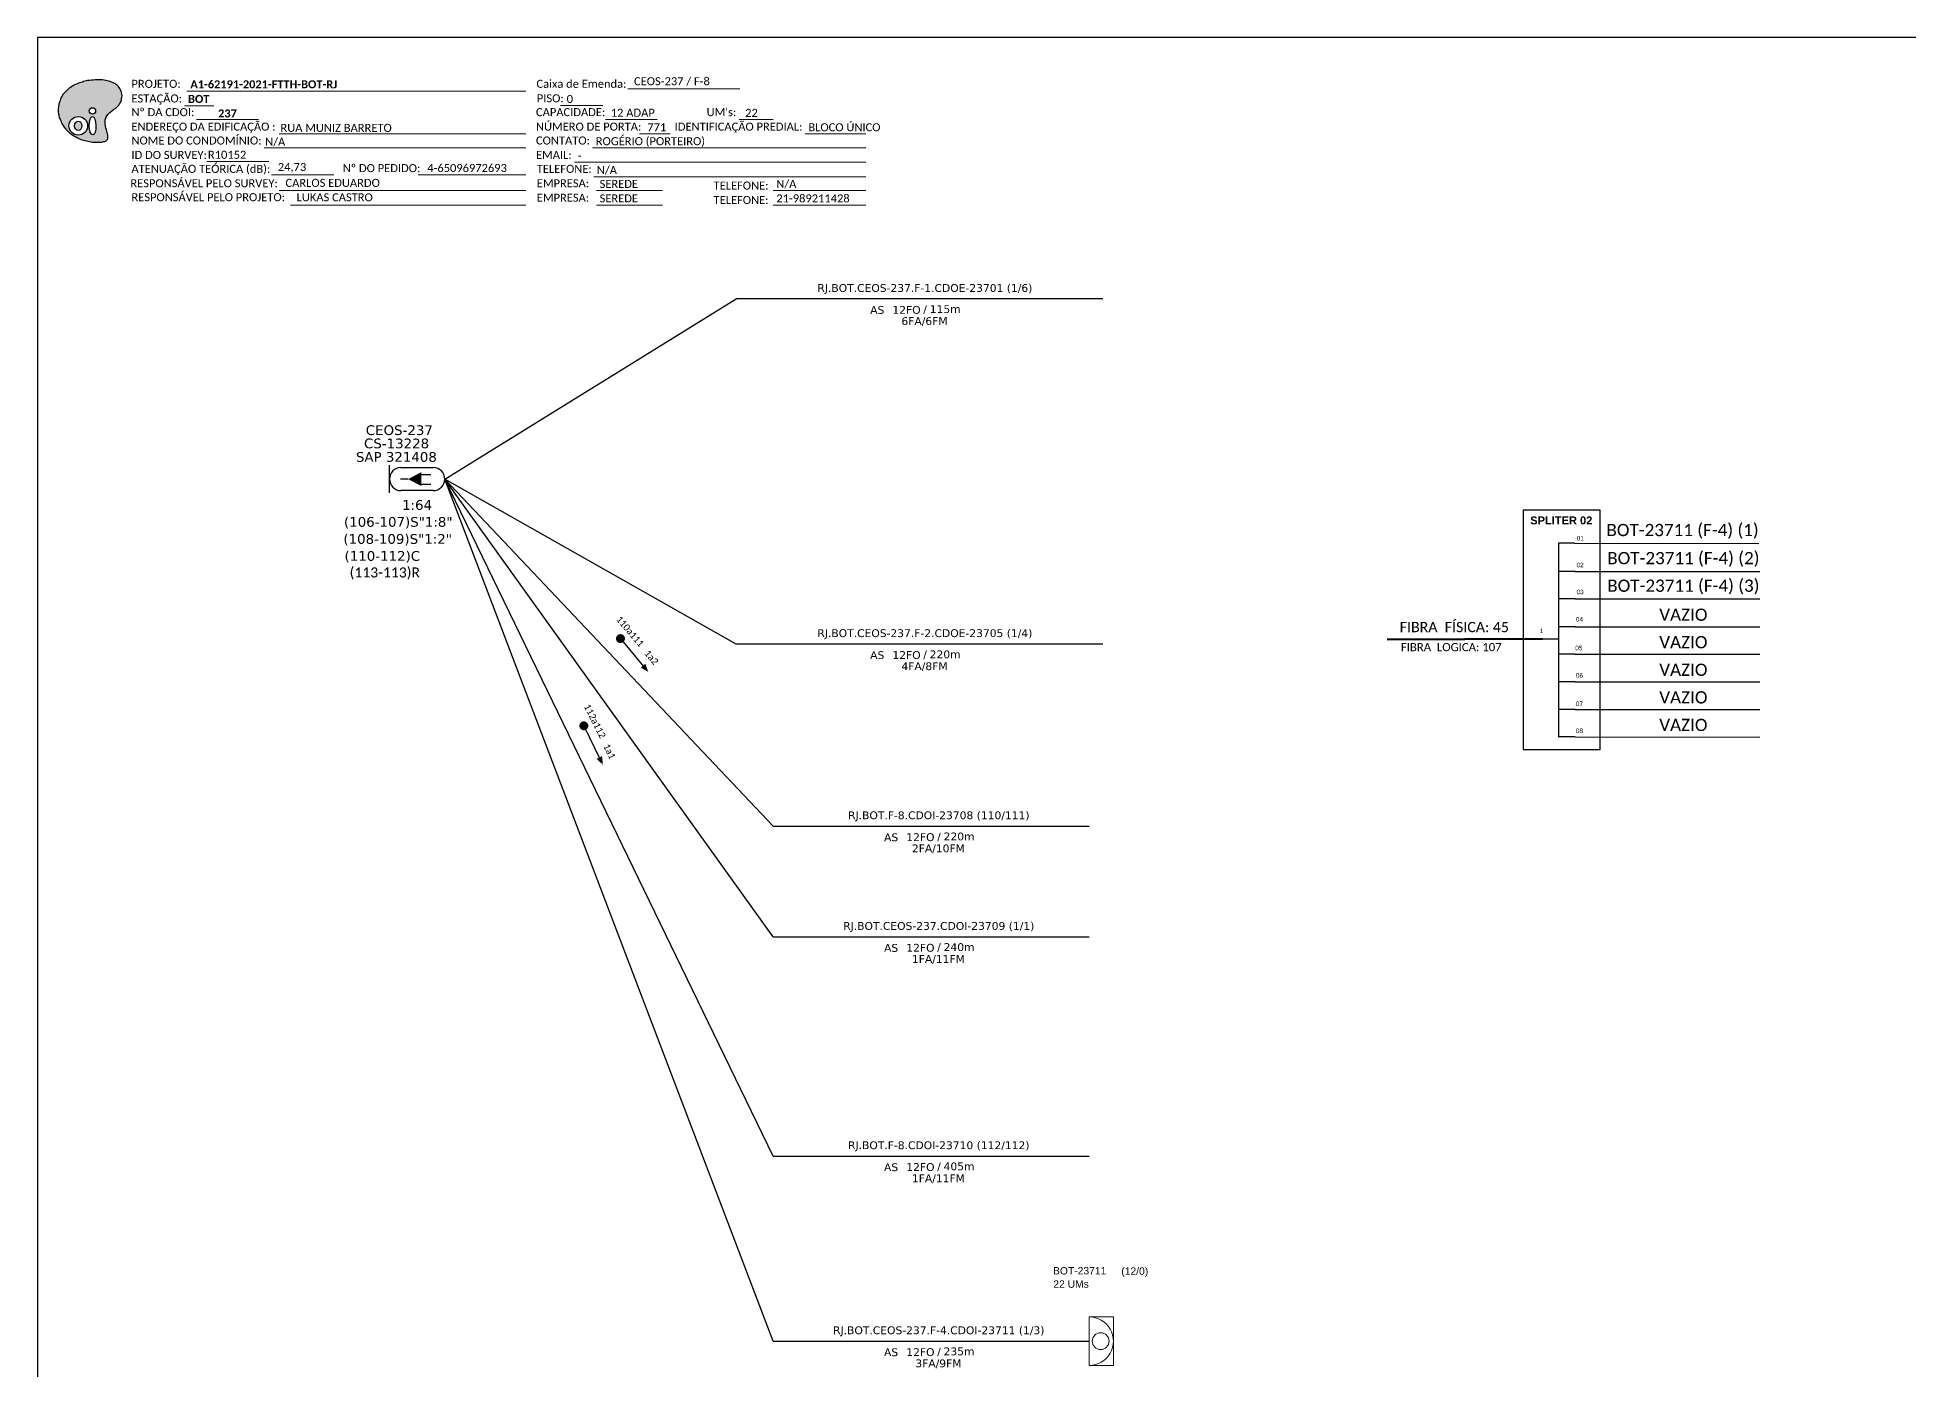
# Model space of a CAD drawing. Extents: x -89 to 749, y 705 to 1299.
# Drawn here: x -89.3 to 330, y 1000.5 to 1299 of the extents above; entities that cross this region are included whole.
import ezdxf
from ezdxf.enums import TextEntityAlignment as Align

# ---------------------------------------------------------------- set-up
doc = ezdxf.new("R2010")
doc.units = 0
doc.layers.add("20.0-LEGENDA DOS CDO'S", color=1, linetype='Continuous', lineweight=0)
doc.layers.add('40.1-ETIQUETAS', color=1, linetype='Continuous', lineweight=20)
for name, color, linetype in [('20.4-CEOS', 1, 'Continuous'), ('30.4-Selo', 7, 'Continuous'), ('CAP a instalar', 1, 'Continuous'), ('SETA', 7, 'Continuous')]:
    doc.layers.add(name, color=color, linetype=linetype)
doc.styles.add('ARIAL', font='arial.ttf')
doc.styles.add('siredit', font='verdana.ttf')
doc.styles.get("Standard").update_dxf_attribs({"font": 'arial.ttf'})
doc.styles.add('WMF-Calibri0', font='calibri.ttf')
doc.styles.add('WMF-Calibri1', font='calibrib.ttf')
doc.linetypes.add('FENCELINE1', pattern='A,0.25,-0.1,[133,ltypeshp.shx,S=0.1,R=0,X=-0.1,Y=0],-0.1,1', length=1.45)

# ---------------------------------------------------------------- blocks, each defined once
blk = doc.blocks.new('OI')
h = blk.add_hatch(color=40)
edge = h.paths.add_edge_path()
edge.add_spline(control_points=[(4.35, -0.67), (3.92, -0.99), (3.26, -1.5), (2.81, -2.59), (2.9, -3.5), (3.06, -4.27), (3.31, -4.85), (3.37, -5.39), (3.4, -5.88), (3.2, -6.4), (2.54, -6.61), (1.65, -6.63), (0.55, -6.67), (-0.56, -6.42), (-1.61, -6.14), (-2.77, -5.61), (-3.92, -4.77), (-4.89, -3.7), (-5.34, -2.65), (-5.6, -1.94), (-5.85, -0.96), (-5.71, 0.47), (-5.1, 2.02), (-4.14, 3.02), (-3.3, 3.61), (-2.37, 4.16), (-1.36, 4.44), (-0.56, 4.7), (0.79, 4.85), (2.24, 4.97), (3.79, 4.57), (4.67, 4.21), (5.44, 3.65), (5.76, 2.99), (6.03, 2.21), (6.01, 1.46), (5.72, 0.64), (5.31, 0.08), (4.88, -0.38), (4.51, -0.55), (4.35, -0.67)], knot_values=[0, 0, 0, 0, 1.60434, 2.417191, 3.427595, 4.282808, 4.776746, 5.304182, 5.888771, 6.258406, 6.858137, 7.79129, 8.986195, 10.124242, 11.187857, 12.242908, 13.953784, 15.414161, 16.515391, 17.349188, 17.675853, 19.552021, 21.515531, 22.568638, 23.63245, 24.621084, 25.782718, 26.745347, 27.142653, 29.870543, 31.004649, 31.921532, 32.709589, 33.801391, 34.042471, 35.192333, 35.971461, 36.628871, 37.254359, 37.836911, 37.836911, 37.836911, 37.836911], degree=3, periodic=0)
h.paths.add_polyline_path([(1.13, -0.87, -1), (-0.04, -0.87, -1)], flags=16)
edge = h.paths.add_edge_path(flags=16)
edge.add_ellipse((0.56, -3.59), major_axis=(-0.02, 1.71), ratio=0.361305, start_angle=0, end_angle=360)
h.paths.add_polyline_path([(-0.36, -3.62, -1), (-3.8, -3.62, -1)], flags=16)
edge = h.paths.add_edge_path(flags=0)
edge.add_ellipse((-2.08, -3.62), major_axis=(0, 0.885), ratio=0.758294, start_angle=0, end_angle=360)
at = {"color": 40}
for centre, radius in [((-2.08, -3.62), 1.72), ((0.54, -0.87), 0.587)]:
    blk.add_circle(centre, radius, dxfattribs=at)
blk.add_ellipse((-2.08, -3.62), major_axis=(0, 0.885), ratio=0.758294, start_param=-3.141592653589792, end_param=3.141592653589792, dxfattribs=at)
blk.add_ellipse((0.56, -3.59), major_axis=(-0.02, 1.71), ratio=0.361305, dxfattribs=at)
at = {"color": 40, "start_tangent": (-0.800898, -0.598801), "end_tangent": (-0.800898, -0.598801)}
blk.add_spline([(4.35, -0.67), (3.2, -1.78), (2.9, -2.54), (2.92, -3.55), (3.12, -4.38), (3.28, -4.85), (3.37, -5.37), (3.35, -5.95), (3.2, -6.29), (2.66, -6.55), (1.73, -6.63), (0.54, -6.62), (-0.58, -6.41), (-1.6, -6.11), (-2.56, -5.67), (-3.95, -4.67), (-4.89, -3.56), (-5.37, -2.56), (-5.64, -1.78), (-5.72, -1.46), (-5.63, 0.42), (-4.84, 2.22), (-4.13, 2.99), (-3.27, 3.62), (-2.4, 4.09), (-1.3, 4.47), (-0.37, 4.72), (0.02, 4.77), (2.75, 4.8), (3.85, 4.53), (4.69, 4.16), (5.31, 3.68), (5.85, 2.73), (5.93, 2.5), (5.94, 1.35), (5.67, 0.62), (5.29, 0.08), (4.84, -0.36), (4.35, -0.67)], degree=3, dxfattribs=at)
blk = doc.blocks.new('CARIMBO')
at = {"color": 7, "lineweight": 0}
for points in [[(134.48, -16.3), (159.61, -16.3)], [(35.15, -20.06), (41.7, -20.06)], [(35.66, -16.79), (111.64, -16.79)], [(119.43, -20.02), (128.92, -20.02)], [(37.81, -23.14), (51.75, -23.14)], [(129.48, -23.14), (141.1, -23.14)], [(159.42, -23.14), (167.09, -23.14)], [(56.38, -26.37), (111.64, -26.37)], [(137.07, -26.37), (144.01, -26.37)], [(174.24, -26.37), (187.8, -26.37)], [(40.13, -32.55), (54.07, -32.55)], [(52.97, -29.48), (111.64, -29.48)], [(122.56, -32.72), (187.83, -32.72)], [(126.6, -29.48), (187.83, -29.48)], [(54.67, -35.52), (68.61, -35.52)], [(126.84, -35.96), (187.83, -35.96)], [(56.38, -39.07), (111.64, -39.07)], [(127.45, -39.07), (142.25, -39.07)], [(167.06, -39.07), (187.83, -39.07)], [(58.87, -42.31), (111.64, -42.31)], [(127.45, -42.31), (142.25, -42.31)], [(167.06, -42.31), (187.83, -42.31)]]:
    blk.add_lwpolyline(points, dxfattribs=at)
at = {"color": 7, "xscale": 1.213923925163967, "yscale": 1.213923925163967, "zscale": 1.213923925163967, "rotation": 0.1532896023949059}
blk.add_blockref('OI', (13.86, -20.16), dxfattribs=at)
at = {"color": 7, "lineweight": 0, "style": 'WMF-Calibri0'}
for s, height, p in [('PROJETO:', 1.793, (23.26, -16.04)), ('Caixa de Emenda:', 1.7927, (114.02, -16.04)), ('ESTAÇÃO:', 1.793, (23.26, -19.32)), ('Nº DA CDOI:', 1.7927, (23.26, -22.39)), ('CAPACIDADE:', 1.7927, (113.91, -22.39)), ('PISO:', 1.793, (114.09, -19.28)), ("UM's:", 1.793, (152.15, -22.39)), ('ENDEREÇO DA EDIFICAÇÃO :', 1.7927, (23.26, -25.63)), ('NÚMERO DE PORTA:', 1.7927, (113.91, -25.63)), ('IDENTIFICAÇÃO PREDIAL:', 1.7927, (144.99, -25.63)), ('NOME DO CONDOMÍNIO:', 1.7927, (23.26, -28.74)), ('CONTATO:', 1.793, (113.91, -28.74)), ('ATENUAÇÃO TEÓRICA (dB):', 1.7927, (23.26, -35.09)), ('ID DO SURVEY:', 1.7927, (23.26, -31.97)), ('EMAIL:', 1.793, (113.91, -31.97)), ('TELEFONE:', 1.793, (114.09, -35.09)), ('RESPONSÁVEL PELO SURVEY:', 1.7927, (23.02, -38.32)), ('EMPRESA:', 1.793, (114.09, -38.32)), ('TELEFONE:', 1.793, (153.7, -38.83)), ('RESPONSÁVEL PELO PROJETO:', 1.7927, (23.26, -41.44)), ('EMPRESA:', 1.793, (114.09, -41.56)), ('TELEFONE:', 1.793, (153.7, -42.06))]:
    blk.add_text(s, height=height, dxfattribs=at).set_placement(p)
at = {"color": 7, "lineweight": 0, "flags": 8}
for tag, p, style in [('PROJ', (36.46, -16.13), 'WMF-Calibri1'), ('CEOS-XX', (135.87, -15.46), 'WMF-Calibri0'), ('EST', (35.94, -19.41), 'WMF-Calibri1'), ('PISO_PTR', (120.78, -19.42), 'WMF-Calibri0'), ('CAPAC.', (130.66, -22.52), 'WMF-Calibri0'), ("UC'S", (160.78, -22.54), 'WMF-Calibri0'), ('LOGRADOURO', (56.65, -25.91), 'WMF-Calibri0'), ('N°', (138.85, -25.77), 'WMF-Calibri0'), ('N°PREDIO', (174.94, -25.77), 'WMF-Calibri0'), ('NOME_DO_COND.', (53.23, -29.02), 'WMF-Calibri0'), ('NOME_DO_CONTATO', (127.3, -28.89), 'WMF-Calibri0'), ('_ID_', (40.39, -31.94), 'WMF-Calibri0'), ('O_POTEN', (56.06, -34.68), 'WMF-Calibri0'), ('EMAIL', (123.26, -32.12), 'WMF-Calibri0'), ('RES_SURVEY', (57.78, -38.23), 'WMF-Calibri0'), ('TELEFONE', (127.55, -35.36), 'WMF-Calibri0'), ('EMP_RESP_SURVEY', (128.16, -38.47), 'WMF-Calibri0'), ('CONT_RESP_SURVEY', (167.76, -38.47), 'WMF-Calibri0'), ('RES_PROJ', (60.27, -41.47), 'WMF-Calibri0'), ('EMP_RESP_PROJ', (128.16, -41.71), 'WMF-Calibri0'), ('CONT_RESP_PROJ', (167.76, -41.71), 'WMF-Calibri0')]:
    blk.add_attdef(tag, p, '', height=1.79, dxfattribs=dict(at, style=style))
at = {"color": 7, "lineweight": 0, "style": 'WMF-Calibri1', "flags": 8}
blk.add_attdef("N° CDO'S", text='', height=1.79, dxfattribs=at).set_placement((44.78, -22.68), align=Align.CENTER)
blk = doc.blocks.new('ETIQUETA_RS5F')
at = {"layer": '40.1-ETIQUETAS', "color": 0, "style": 'siredit'}
blk.add_text('/', height=1.5, dxfattribs=at).set_placement((1.58, -1.95), align=Align.MIDDLE_RIGHT)
for tag, p in [('ETIQUETA_R_PRIMARIA', (1.21, 4.1)), ('ETIQUETA_R_SECUNDARIA', (1.21, 2.1)), ('F_ATIVAS/F_MORTAS', (1.14, -4.24))]:
    blk.add_attdef(tag, text='', height=1.5, dxfattribs=at).set_placement(p, align=Align.MIDDLE_CENTER)
for tag, p in [('TIPO_CABO', (-6.58, -2.12)), ('CAP_CABO', (0.4, -2.09))]:
    blk.add_attdef(tag, text='', height=1.5, dxfattribs=at).set_placement(p, align=Align.MIDDLE_RIGHT)
blk.add_attdef('METROS', text='', height=1.5, dxfattribs=at).set_placement((2.14, -1.95), align=Align.MIDDLE_LEFT)
for tag, p in [('FUSÃO_1', (0.85, -8.39)), ('FUSÃO_2', (0.85, -10.6)), ('FUSÃO_3', (0.85, -12.93)), ('FUSÃO_4', (0.85, -15.14)), ('FUSÃO_5', (0.85, -17.16))]:
    blk.add_attdef(tag, text='', height=1.5, dxfattribs=at).set_placement(p, align=Align.CENTER)
blk = doc.blocks.new('CDOE-TEXTO PADRÃO')
at = {"layer": "20.0-LEGENDA DOS CDO'S", "color": 0, "style": 'ARIAL'}
for tag, p in [('CDO_N', (0.49, 7.39)), ('CORDOALHA', (0.5, 4.33)), ('SAP', (0.51, 1.67)), ('SPLITER_1', (0.59, -0.91)), ('SPLITER_2', (0.6, -3.55)), ('(XX-XX_F)S', (0.54, -8.29)), ('(XX-XX_L)S', (0.55, -10.83)), ('UMS', (0.55, -13.15))]:
    blk.add_attdef(tag, p, '', height=1.7, rotation=0.118, dxfattribs=at)
blk.add_attdef('FIBRAS_UTILIZADAS', text='', height=1.7, rotation=0.118, dxfattribs=at).set_placement((19.77, 7.43), align=Align.CENTER)

msp = doc.modelspace()

# ---------------------------------------------------------------- linework, layer by layer
at = {"color": 7, "linetype": 'Continuous'}
for p, q in [((251.55, 1185.67), (251.55, 1142.25)), ((255.07, 1185.67), (251.55, 1185.67)), ((255.24, 1179.39), (251.73, 1179.39)), ((255.24, 1173.2), (251.73, 1173.2)), ((255.24, 1166.98), (251.73, 1166.98)), ((247.9, 1164.25), (251.53, 1164.25)), ((255.24, 1160.81), (251.73, 1160.81)), ((255.24, 1154.65), (251.73, 1154.65)), ((255.24, 1148.46), (251.73, 1148.46)), ((255.24, 1142.28), (251.73, 1142.28))]:
    msp.add_line(p, q, dxfattribs=at)
at = {"color": 10, "linetype": 'Continuous'}
for p, q in [((255.07, 1185.67), (296.44, 1185.66)), ((255.24, 1179.39), (296.62, 1179.38)), ((255.24, 1173.21), (296.62, 1173.2)), ((255.24, 1166.99), (296.62, 1166.98)), ((255.24, 1160.83), (296.62, 1160.81)), ((255.24, 1154.66), (296.62, 1154.65)), ((255.24, 1148.47), (296.62, 1148.46)), ((255.24, 1142.28), (296.61, 1142.27))]:
    msp.add_line(p, q, dxfattribs=at)
at = {"color": 1, "linetype": 'Continuous', "lineweight": 60}
msp.add_line((247.9, 1164.25), (213.11, 1164.14), dxfattribs=at)
msp.add_lwpolyline([(-89.32, 705.02), (749.25, 705.02), (749.25, 1299.02), (-89.32, 1299.02), (-89.32, 705.02)])
at = {"color": 7, "lineweight": 0}
msp.add_lwpolyline([(-4.01, 1268.26), (20.14, 1268.26)], dxfattribs=at)
at = {"color": 7}
msp.add_lwpolyline([(243.58, 1139.46), (260.86, 1139.46), (260.86, 1193.12), (243.58, 1193.12)], close=True, dxfattribs=at)
at = {"const_width": 1}
for points in [[(41.01, 1164.71, 1), (41.65, 1163.94, 1)], [(32.9, 1145.23, 1), (33.34, 1144.33, 1)]]:
    msp.add_lwpolyline(points, format="xyb", close=True, dxfattribs=at)
at = {"layer": '20.4-CEOS', "color": 5}
for p, q in [((-7.86, 1202.64), (-0.63, 1202.64)), ((-0.63, 1197.49), (-7.86, 1197.49))]:
    msp.add_line(p, q, dxfattribs=at)
for points in [[(-10.44, 1196.96), (-10.44, 1203.17)], [(-6.24, 1200.06), (-7.98, 1200.06)], [(-3.39, 1201.09), (-1.2, 1201.09)], [(-3.39, 1198.94), (-1.2, 1198.94)]]:
    msp.add_lwpolyline(points, dxfattribs=at)
msp.add_lwpolyline([(-6.24, 1200.06, 0, 3.18, 0), (-3.26, 1200.06, 3.18, 3.18, 0)], format="xyseb", dxfattribs=at)
for centre, start, end in [((-7.86, 1200.06), 90, 270), ((-0.63, 1200.06), 270, 90)]:
    msp.add_arc(centre, 2.58, start, end, dxfattribs=at)
at = {"layer": '40.1-ETIQUETAS', "color": 1}
msp.add_lwpolyline([(146.35, 1012.34), (151.8, 1012.34), (151.8, 1001.44), (146.35, 1001.44)], close=True, dxfattribs=at)
for centre, major_axis, start_param, end_param in [((146.35, 1006.9), (-3.85, 3.85), 2.356194, 5.497787), ((148.93, 1006.9), (1.33, 1.33), 3.926991, 10.210176)]:
    msp.add_ellipse(centre, major_axis=major_axis, ratio=1, start_param=start_param, end_param=end_param, dxfattribs=at)
at = {"layer": 'CAP a instalar', "color": 7, "linetype": 'FENCELINE1', "ltscale": 7}
for points in [[(1.94, 1200.06), (67.26, 1240.44)], [(149.45, 1240.44), (67.26, 1240.44)], [(67.26, 1163.1), (1.94, 1200.06)], [(75.52, 1122.27), (1.94, 1200.06)], [(75.52, 1097.49), (1.94, 1200.06)], [(75.51, 1048.35), (1.94, 1200.06)], [(149.45, 1163.1), (67.26, 1163.1)], [(75.52, 1122.27), (146.36, 1122.27)], [(75.52, 1097.49), (146.35, 1097.49)], [(75.51, 1048.35), (146.35, 1048.35)]]:
    msp.add_lwpolyline(points, dxfattribs=at)
at = {"layer": 'CAP a instalar', "color": 1, "linetype": 'FENCELINE1', "ltscale": 7}
for points in [[(75.51, 1006.89), (1.94, 1200.06)], [(75.51, 1006.89), (146.35, 1006.89)]]:
    msp.add_lwpolyline(points, dxfattribs=at)
at = {"layer": 'SETA'}
for points in [[(41.57, 1164.05), (46.59, 1158)], [(33.28, 1144.45), (36.73, 1137.38)]]:
    msp.add_lwpolyline(points, dxfattribs=at)
for points in [[(46.91, 1158.69), (47.57, 1156.85), (45.88, 1157.83)], [(37.2, 1137.97), (37.4, 1136.03), (36, 1137.39)]]:
    msp.add_solid(points, dxfattribs=at)

# ---------------------------------------------------------------- block references
ref = msp.add_blockref('CARIMBO', (-91.51, 1303.77))
ref.add_attrib('PROJ', 'A1-62191-2021-FTTH-BOT-RJ', (-55.05, 1287.63), dxfattribs={"color": 7, "lineweight": 0, "height": 1.7927, "style": 'WMF-Calibri1'})
ref.add_attrib('EST', 'BOT', (-55.57, 1284.35), dxfattribs={"color": 7, "lineweight": 0, "height": 1.793, "style": 'WMF-Calibri1'})
ref.add_attrib("N° CDO'S", '237', dxfattribs={"color": 7, "lineweight": 0, "height": 1.793, "style": 'WMF-Calibri1'}).set_placement((-46.73, 1281.09), align=Align.CENTER)
ref.add_attrib('LOGRADOURO', 'RUA MUNIZ BARRETO', (-34.86, 1277.86), dxfattribs={"color": 7, "lineweight": 0, "height": 1.7927, "style": 'WMF-Calibri0'})
ref.add_attrib('NOME_DO_COND.', 'N/A', (-38.28, 1274.74), dxfattribs={"color": 7, "lineweight": 0, "height": 1.793, "style": 'WMF-Calibri0'})
ref.add_attrib('_ID_', 'R10152', (-51.11, 1271.83), dxfattribs={"color": 7, "lineweight": 0, "height": 1.793, "style": 'WMF-Calibri0'})
ref.add_attrib('O_POTEN', '24,73', (-35.45, 1269.09), dxfattribs={"color": 7, "lineweight": 0, "height": 1.793, "style": 'WMF-Calibri0'})
ref.add_attrib('RES_SURVEY', 'CARLOS EDUARDO', (-33.73, 1265.54), dxfattribs={"color": 7, "lineweight": 0, "height": 1.7927, "style": 'WMF-Calibri0'})
ref.add_attrib('RES_PROJ', 'LUKAS CASTRO', (-31.24, 1262.3), dxfattribs={"color": 7, "lineweight": 0, "height": 1.7927, "style": 'WMF-Calibri0'})
ref.add_attrib('CEOS-XX', 'CEOS-237 / F-8', (44.36, 1288.31), dxfattribs={"color": 7, "lineweight": 0, "height": 1.7927, "style": 'WMF-Calibri0'})
ref.add_attrib('CAPAC.', '12 ADAP', (39.15, 1281.25), dxfattribs={"color": 7, "lineweight": 0, "height": 1.793, "style": 'WMF-Calibri0'})
ref.add_attrib("UC'S", '22', (69.27, 1281.23), dxfattribs={"color": 7, "lineweight": 0, "height": 1.793, "style": 'WMF-Calibri0'})
ref.add_attrib('PISO_PTR', '0', (29.28, 1284.34), dxfattribs={"color": 7, "lineweight": 0, "height": 1.79, "style": 'WMF-Calibri0'})
ref.add_attrib('N°', '771', (47.34, 1278), dxfattribs={"color": 7, "lineweight": 0, "height": 1.793, "style": 'WMF-Calibri0'})
ref.add_attrib('N°PREDIO', 'BLOCO ÚNICO', (83.43, 1278), dxfattribs={"color": 7, "lineweight": 0, "height": 1.7927, "style": 'WMF-Calibri0'})
ref.add_attrib('NOME_DO_CONTATO', 'ROGÉRIO (PORTEIRO)', (35.79, 1274.88), dxfattribs={"color": 7, "lineweight": 0, "height": 1.7927, "style": 'WMF-Calibri0'})
ref.add_attrib('EMAIL', '-', (31.75, 1271.65), dxfattribs={"color": 7, "lineweight": 0, "height": 1.79, "style": 'WMF-Calibri0'})
ref.add_attrib('TELEFONE', 'N/A', (36.04, 1268.41), dxfattribs={"color": 7, "lineweight": 0, "height": 1.793, "style": 'WMF-Calibri0'})
ref.add_attrib('EMP_RESP_SURVEY', 'SEREDE', (36.65, 1265.3), dxfattribs={"color": 7, "lineweight": 0, "height": 1.793, "style": 'WMF-Calibri0'})
ref.add_attrib('EMP_RESP_PROJ', 'SEREDE', (36.65, 1262.06), dxfattribs={"color": 7, "lineweight": 0, "height": 1.793, "style": 'WMF-Calibri0'})
ref.add_attrib('CONT_RESP_SURVEY', 'N/A', (76.25, 1265.3), dxfattribs={"color": 7, "lineweight": 0, "height": 1.793, "style": 'WMF-Calibri0'})
ref.add_attrib('CONT_RESP_PROJ', '21-989211428', (76.25, 1262.06), dxfattribs={"color": 7, "lineweight": 0, "height": 1.7927, "style": 'WMF-Calibri0'})
at = {"layer": '40.1-ETIQUETAS', "color": 7}
ref = msp.add_blockref('ETIQUETA_RS5F', (108.16, 1240.42), dxfattribs=dict(at, xscale=1.16639998499977, yscale=1.16639998499977, zscale=1.16639998499977))
ref.add_attrib('ETIQUETA_R_SECUNDARIA', 'RJ.BOT.CEOS-237.F-1.CDOE-23701 (1/6)', dxfattribs={"color": 0, "height": 1.7496, "style": 'siredit'}).set_placement((109.54, 1242.88), align=Align.MIDDLE_CENTER)
ref.add_attrib('TIPO_CABO', 'AS', dxfattribs={"color": 0, "height": 1.75, "style": 'siredit'}).set_placement((100.45, 1237.96), align=Align.MIDDLE_RIGHT)
ref.add_attrib('CAP_CABO', '12FO', dxfattribs={"color": 0, "height": 1.75, "style": 'siredit'}).set_placement((108.59, 1237.98), align=Align.MIDDLE_RIGHT)
ref.add_attrib('METROS', '115m', dxfattribs={"color": 0, "height": 1.75, "style": 'siredit'}).set_placement((110.63, 1238.15), align=Align.MIDDLE_LEFT)
ref.add_attrib('F_ATIVAS/F_MORTAS', '6FA/6FM', dxfattribs={"color": 0, "height": 1.75, "style": 'siredit'}).set_placement((109.46, 1235.47), align=Align.MIDDLE_CENTER)
ref = msp.add_blockref('ETIQUETA_RS5F', (108.16, 1163.08), dxfattribs=dict(at, xscale=1.16639998499977, yscale=1.16639998499977, zscale=1.16639998499977))
ref.add_attrib('ETIQUETA_R_SECUNDARIA', 'RJ.BOT.CEOS-237.F-2.CDOE-23705 (1/4)', dxfattribs={"color": 0, "height": 1.7496, "style": 'siredit'}).set_placement((109.54, 1165.54), align=Align.MIDDLE_CENTER)
ref.add_attrib('TIPO_CABO', 'AS', dxfattribs={"color": 0, "height": 1.75, "style": 'siredit'}).set_placement((100.44, 1160.62), align=Align.MIDDLE_RIGHT)
ref.add_attrib('CAP_CABO', '12FO', dxfattribs={"color": 0, "height": 1.75, "style": 'siredit'}).set_placement((108.59, 1160.64), align=Align.MIDDLE_RIGHT)
ref.add_attrib('METROS', '220m', dxfattribs={"color": 0, "height": 1.75, "style": 'siredit'}).set_placement((110.62, 1160.8), align=Align.MIDDLE_LEFT)
ref.add_attrib('F_ATIVAS/F_MORTAS', '4FA/8FM', dxfattribs={"color": 0, "height": 1.75, "style": 'siredit'}).set_placement((109.46, 1158.13), align=Align.MIDDLE_CENTER)
at = {"layer": '40.1-ETIQUETAS', "color": 1}
ref = msp.add_blockref('CDOE-TEXTO PADRÃO', (145.36, 1010.78), dxfattribs=dict(at, xscale=0.9720000028610228, yscale=0.9720000028610228, zscale=0.9720000028610228))
ref.add_attrib('CDO_N', 'BOT-23711', (138.27, 1021.84), dxfattribs={"layer": "20.0-LEGENDA DOS CDO'S", "color": 0, "height": 1.652, "rotation": 0.118, "style": 'ARIAL'})
ref.add_attrib('CORDOALHA', '22 UMs', (138.33, 1018.86), dxfattribs={"layer": "20.0-LEGENDA DOS CDO'S", "color": 0, "height": 1.652, "rotation": 0.118, "style": 'ARIAL'})
ref.add_attrib('FIBRAS_UTILIZADAS', '       (12/0)', dxfattribs={"layer": "20.0-LEGENDA DOS CDO'S", "color": 0, "height": 1.6523, "rotation": 0.118, "style": 'ARIAL'}).set_placement((154.33, 1021.77), align=Align.CENTER)
at = {"layer": 'CAP a instalar', "color": 7, "linetype": 'FENCELINE1', "ltscale": 7}
ref = msp.add_blockref('ETIQUETA_RS5F', (111.28, 1122.27), dxfattribs=dict(at, xscale=1.16639998499977, yscale=1.16639998499977, zscale=1.16639998499977))
ref.add_attrib('ETIQUETA_R_SECUNDARIA', 'RJ.BOT.F-8.CDOI-23708 (110/111)', dxfattribs={"layer": '40.1-ETIQUETAS', "color": 0, "height": 1.7496, "style": 'siredit'}).set_placement((112.66, 1124.73), align=Align.MIDDLE_CENTER)
ref.add_attrib('TIPO_CABO', 'AS', dxfattribs={"layer": '40.1-ETIQUETAS', "color": 0, "height": 1.75, "style": 'siredit'}).set_placement((103.56, 1119.8), align=Align.MIDDLE_RIGHT)
ref.add_attrib('CAP_CABO', '12FO', dxfattribs={"layer": '40.1-ETIQUETAS', "color": 0, "height": 1.75, "style": 'siredit'}).set_placement((111.7, 1119.83), align=Align.MIDDLE_RIGHT)
ref.add_attrib('METROS', '220m', dxfattribs={"layer": '40.1-ETIQUETAS', "color": 0, "height": 1.75, "style": 'siredit'}).set_placement((113.74, 1119.99), align=Align.MIDDLE_LEFT)
ref.add_attrib('F_ATIVAS/F_MORTAS', '2FA/10FM', dxfattribs={"layer": '40.1-ETIQUETAS', "color": 0, "height": 1.75, "style": 'siredit'}).set_placement((112.57, 1117.32), align=Align.MIDDLE_CENTER)
ref = msp.add_blockref('ETIQUETA_RS5F', (111.27, 1097.48), dxfattribs=dict(at, xscale=1.16639998499977, yscale=1.16639998499977, zscale=1.16639998499977))
ref.add_attrib('ETIQUETA_R_SECUNDARIA', 'RJ.BOT.CEOS-237.CDOI-23709 (1/1)', dxfattribs={"layer": '40.1-ETIQUETAS', "color": 0, "height": 1.7496, "style": 'siredit'}).set_placement((112.65, 1099.94), align=Align.MIDDLE_CENTER)
ref.add_attrib('TIPO_CABO', 'AS', dxfattribs={"layer": '40.1-ETIQUETAS', "color": 0, "height": 1.75, "style": 'siredit'}).set_placement((103.56, 1095.02), align=Align.MIDDLE_RIGHT)
ref.add_attrib('CAP_CABO', '12FO', dxfattribs={"layer": '40.1-ETIQUETAS', "color": 0, "height": 1.75, "style": 'siredit'}).set_placement((111.7, 1095.04), align=Align.MIDDLE_RIGHT)
ref.add_attrib('METROS', '240m', dxfattribs={"layer": '40.1-ETIQUETAS', "color": 0, "height": 1.75, "style": 'siredit'}).set_placement((113.74, 1095.2), align=Align.MIDDLE_LEFT)
ref.add_attrib('F_ATIVAS/F_MORTAS', '1FA/11FM', dxfattribs={"layer": '40.1-ETIQUETAS', "color": 0, "height": 1.75, "style": 'siredit'}).set_placement((112.57, 1092.53), align=Align.MIDDLE_CENTER)
ref = msp.add_blockref('ETIQUETA_RS5F', (111.27, 1048.35), dxfattribs=dict(at, xscale=1.16639998499977, yscale=1.16639998499977, zscale=1.16639998499977))
ref.add_attrib('ETIQUETA_R_SECUNDARIA', 'RJ.BOT.F-8.CDOI-23710 (112/112)', dxfattribs={"layer": '40.1-ETIQUETAS', "color": 0, "height": 1.7496, "style": 'siredit'}).set_placement((112.65, 1050.8), align=Align.MIDDLE_CENTER)
ref.add_attrib('TIPO_CABO', 'AS', dxfattribs={"layer": '40.1-ETIQUETAS', "color": 0, "height": 1.75, "style": 'siredit'}).set_placement((103.55, 1045.88), align=Align.MIDDLE_RIGHT)
ref.add_attrib('CAP_CABO', '12FO', dxfattribs={"layer": '40.1-ETIQUETAS', "color": 0, "height": 1.75, "style": 'siredit'}).set_placement((111.7, 1045.91), align=Align.MIDDLE_RIGHT)
ref.add_attrib('METROS', '405m', dxfattribs={"layer": '40.1-ETIQUETAS', "color": 0, "height": 1.75, "style": 'siredit'}).set_placement((113.73, 1046.07), align=Align.MIDDLE_LEFT)
ref.add_attrib('F_ATIVAS/F_MORTAS', '1FA/11FM', dxfattribs={"layer": '40.1-ETIQUETAS', "color": 0, "height": 1.75, "style": 'siredit'}).set_placement((112.57, 1043.4), align=Align.MIDDLE_CENTER)
at = {"layer": 'CAP a instalar', "color": 1, "linetype": 'FENCELINE1', "ltscale": 7}
ref = msp.add_blockref('ETIQUETA_RS5F', (111.27, 1006.88), dxfattribs=dict(at, xscale=1.16639998499977, yscale=1.16639998499977, zscale=1.16639998499977))
ref.add_attrib('ETIQUETA_R_SECUNDARIA', 'RJ.BOT.CEOS-237.F-4.CDOI-23711 (1/3)', dxfattribs={"layer": '40.1-ETIQUETAS', "color": 0, "height": 1.7496, "style": 'siredit'}).set_placement((112.65, 1009.34), align=Align.MIDDLE_CENTER)
ref.add_attrib('TIPO_CABO', 'AS', dxfattribs={"layer": '40.1-ETIQUETAS', "color": 0, "height": 1.75, "style": 'siredit'}).set_placement((103.55, 1004.42), align=Align.MIDDLE_RIGHT)
ref.add_attrib('CAP_CABO', '12FO', dxfattribs={"layer": '40.1-ETIQUETAS', "color": 0, "height": 1.75, "style": 'siredit'}).set_placement((111.7, 1004.44), align=Align.MIDDLE_RIGHT)
ref.add_attrib('METROS', '235m', dxfattribs={"layer": '30.4-Selo', "color": 0, "height": 1.75, "style": 'siredit'}).set_placement((113.73, 1004.61), align=Align.MIDDLE_LEFT)
ref.add_attrib('F_ATIVAS/F_MORTAS', '3FA/9FM', dxfattribs={"layer": '40.1-ETIQUETAS', "color": 0, "height": 1.75, "style": 'siredit'}).set_placement((112.57, 1001.93), align=Align.MIDDLE_CENTER)

# ---------------------------------------------------------------- texts
at = {"color": 7, "lineweight": 0, "style": 'WMF-Calibri0'}
msp.add_text('Nº DO PEDIDO:', height=1.7927, dxfattribs=at).set_placement((-20.88, 1268.84))
at = {"attachment_point": 5}
for s, insert, char_height, width in [('\\C10;\\fArial|b1|i0|c0|p34;SPLITER 02', (252.14, 1190.79), 1.7753, 17.28), ('\\C7;\\fArial|b0|i0|;\\H1.0273588255048;01 ', (256.41, 1186.81), 1.7753, 3.5602), ('\\C7;\\fCalibri|b0|i0|c0|p34;BOT-23711 (F-4) (1)', (279.32, 1188.35), 2.7432, 80.6352), ('\\C7;\\fCalibri|b0|i0|c0|p34;BOT-23711 (F-4) (2)', (279.5, 1182.06), 2.7432, 80.6352), ('\\C7;\\fCalibri|b0|i0|c0|p34;(113-113)R', (-11.48, 1178.9), 2.25, 38.0382), ('\\C7;\\fArial|b0|i0|;\\H1.0273588255048;02 ', (256.36, 1180.81), 1.7753, 3.7582), ('\\C7;\\fArial|b0|i0|;\\H1.0273588255048;03 ', (256.36, 1174.77), 1.7753, 3.456), ('\\C7;\\fCalibri|b0|i0|c0|p34;BOT-23711 (F-4) (3)', (279.5, 1175.88), 2.7432, 80.6352), ('\\C7;\\fCalibri|b0|i0|c0|p34;VAZIO', (279.5, 1169.66), 2.7432, 80.6352), ('\\C7;\\fCalibri|b0|i0|c0|p34;FIBRA  FÍSICA: 45', (228.18, 1166.89), 2.2859, 34.56), ('\\C7;\\fArial|b0|i0|;\\H1.0273588255048;1', (247.73, 1166.07), 1.7753, 1.7584), ('\\C7;\\fArial|b0|i0|;\\H1.0273588255048;04 ', (256.21, 1168.62), 1.7753, 3.7582), ('\\C7;\\fCalibri|b0|i0|c0|p34;FIBRA  LOGICA: 107', (227.49, 1162.4), 1.8289, 34.56), ('\\C7;\\fArial|b0|i0|;\\H1.0273588255048;05 ', (256.08, 1162.21), 1.7753, 4.6222), ('\\C7;\\fCalibri|b0|i0|c0|p34;VAZIO', (279.5, 1163.5), 2.7432, 80.6352), ('\\C7;\\fCalibri|b0|i0|c0|p34;VAZIO', (279.5, 1157.33), 2.7432, 80.6352), ('\\C7;\\fArial|b0|i0|;\\H1.0273588255048;06 ', (256.21, 1156.07), 1.7753, 3.7582), ('\\C7;\\fArial|b0|i0|;\\H1.0273588255048;07 ', (256.21, 1149.71), 1.7753, 3.7582), ('\\C7;\\fCalibri|b0|i0|c0|p34;VAZIO', (279.5, 1151.14), 2.7432, 80.6352), ('\\C7;\\fCalibri|b0|i0|c0|p34;VAZIO', (279.5, 1144.96), 2.7432, 80.6352), ('\\C7;\\fArial|b0|i0|;\\H1.0273588255048;08 ', (256.21, 1143.66), 1.7753, 3.7582)]:
    msp.add_mtext(s, dxfattribs=dict(at, insert=insert, char_height=char_height, width=width))
at = {"char_height": 1.5, "width": 25.3588, "attachment_point": 5}
for s, insert, rotation in [('\\C7;\\fCalibri|b0|i0|c0|p34;110a111', (43.48, 1165.94), 310.5823), ('\\C7;\\fCalibri|b0|i0|c0|p34;1a2', (48.27, 1160.11), 309.854), ('\\C7;\\fCalibri|b0|i0|c0|p34;112a112', (35.6, 1145.83), 296.8152), ('\\C7;\\fCalibri|b0|i0|c0|p34;1a1', (38.86, 1139.04), 296.0869)]:
    msp.add_mtext(s, dxfattribs=dict(at, insert=insert, rotation=rotation))
at = {"color": 7, "lineweight": 0, "style": 'WMF-Calibri0', "flags": 8}
msp.add_attdef('4-65096972693', (-1.97, 1268.87), '4-65096972693', height=1.7927, dxfattribs=at)
at = {"layer": '20.4-CEOS', "color": 7, "style": 'siredit'}
for s, height, p in [('CEOS-237', 2.183, (-8.22, 1212.12)), ('CS-13228', 2.183, (-8.84, 1209.14)), ('SAP 321408', 2.183, (-8.88, 1206.12)), ('1:64', 2.183, (-4.25, 1195.35)), ('(106-107)S"1:8"', 2.1826, (-8.47, 1191.56)), ('(108-109)S"1:2"', 2.1826, (-8.6, 1187.74)), ('(110-112)C', 2.183, (-12.03, 1183.93))]:
    msp.add_text(s, height=height, dxfattribs=at).set_placement(p, align=Align.TOP_CENTER)

doc.saveas('drawing.dxf')
